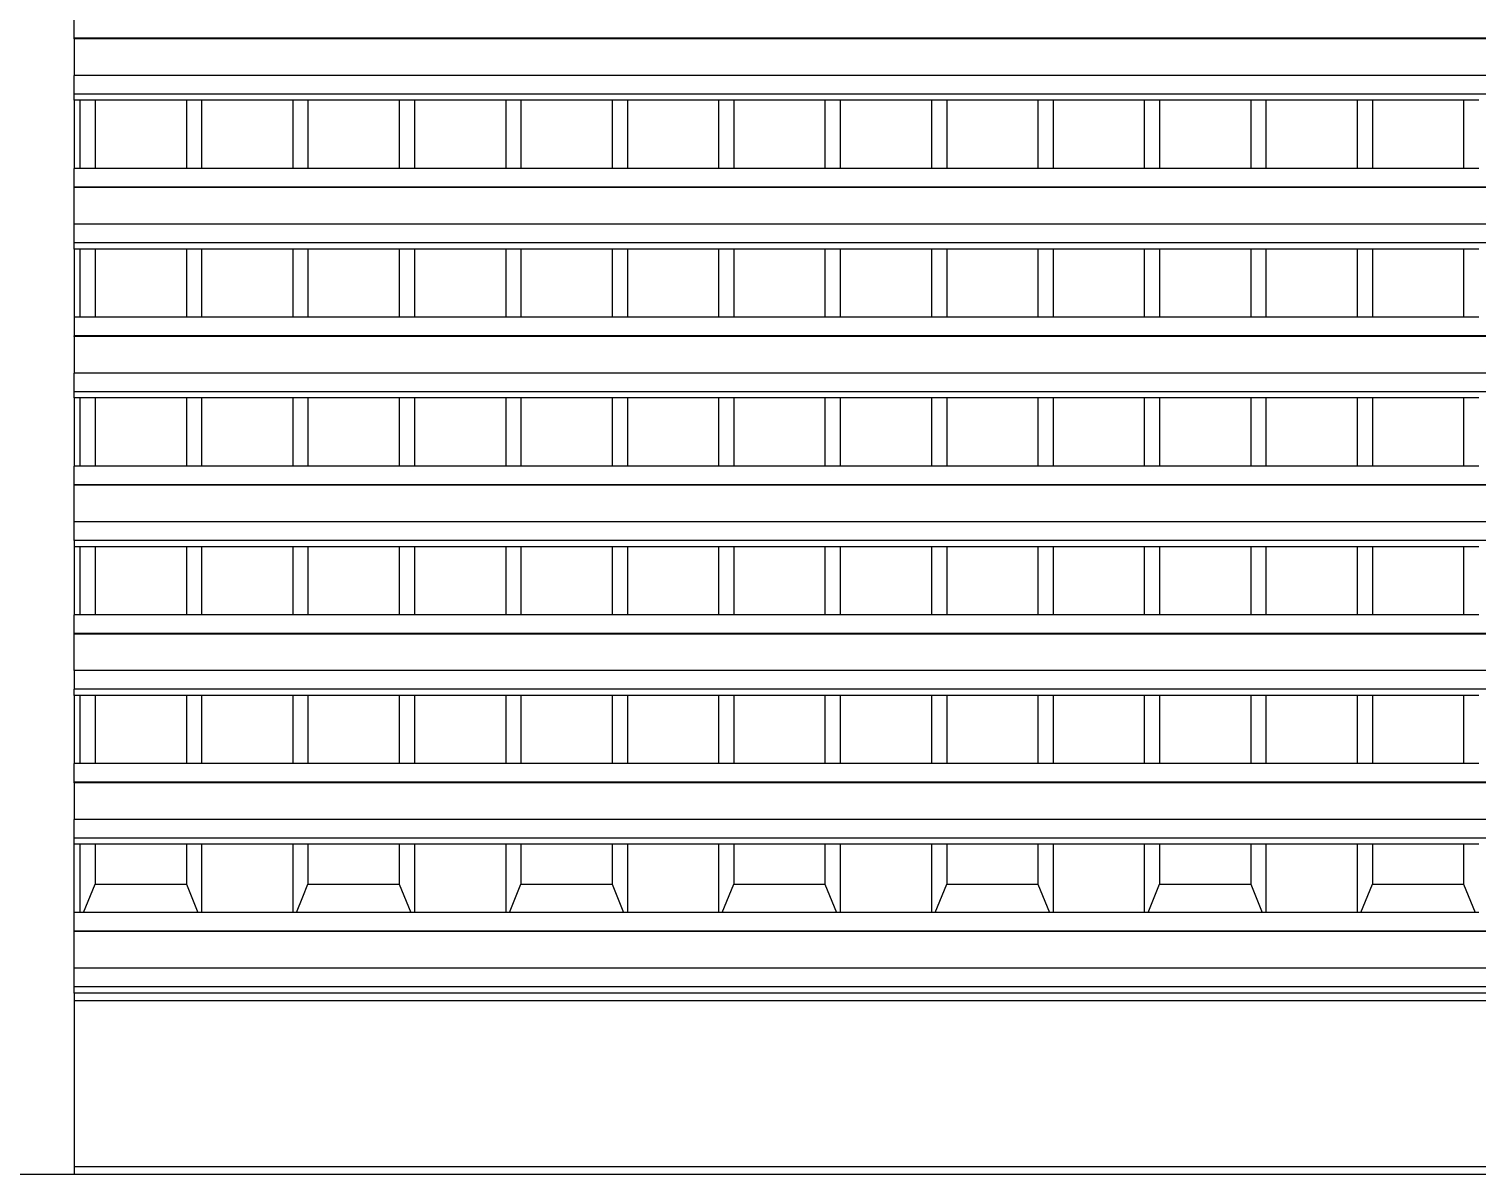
# Model space of a CAD drawing. Extents: x -92 to 92, y -11 to 21.
# Drawn here: x 50.281 to 52.202, y 7.078 to 8.596 of the extents above; entities that cross this region are included whole.
import ezdxf

# ---------------------------------------------------------------- set-up
doc = ezdxf.new("R2010")
doc.units = 0
doc.layers.get('0').update_dxf_attribs({"linetype": 'CONTINUOUS'})

msp = doc.modelspace()

# ---------------------------------------------------------------- linework, layer by layer
for p, q in [((50.3413, 8.5839), (50.3413, 8.6085)), ((53.9713, 8.5839), (50.3413, 8.5839)), ((50.3413, 8.583), (50.3413, 8.5839)), ((53.9713, 8.583), (50.3413, 8.583)), ((50.3413, 8.583), (50.3413, 8.5346)), ((53.9713, 8.5346), (50.3413, 8.5346)), ((50.3413, 8.5099), (50.3413, 8.5346)), ((53.9713, 8.5099), (50.3413, 8.5099)), ((50.3413, 8.5017), (50.3413, 8.5099)), ((50.3489, 8.5017), (50.3413, 8.5017)), ((50.3413, 8.5017), (50.3413, 8.4113)), ((50.3489, 8.5017), (50.3489, 8.4113)), ((50.369, 8.5017), (50.3489, 8.5017)), ((50.369, 8.5017), (50.369, 8.4113)), ((50.4901, 8.5017), (50.369, 8.5017)), ((50.4901, 8.5017), (50.4901, 8.4113)), ((50.5102, 8.5017), (50.4901, 8.5017)), ((50.5102, 8.5017), (50.5102, 8.4113)), ((50.6313, 8.5017), (50.5102, 8.5017)), ((50.6313, 8.5017), (50.6313, 8.4113)), ((50.6514, 8.5017), (50.6313, 8.5017)), ((50.6514, 8.5017), (50.6514, 8.4113)), ((50.7725, 8.5017), (50.6514, 8.5017)), ((50.7725, 8.5017), (50.7725, 8.4113)), ((50.7926, 8.5017), (50.7725, 8.5017)), ((50.7926, 8.5017), (50.7926, 8.4113)), ((50.9137, 8.5017), (50.7926, 8.5017)), ((50.9137, 8.5017), (50.9137, 8.4113)), ((50.9339, 8.5017), (50.9137, 8.5017)), ((50.9339, 8.5017), (50.9339, 8.4113)), ((51.0549, 8.5017), (50.9339, 8.5017)), ((51.0549, 8.5017), (51.0549, 8.4113)), ((51.0751, 8.5017), (51.0549, 8.5017)), ((51.0751, 8.5017), (51.0751, 8.4113)), ((51.1961, 8.5017), (51.0751, 8.5017)), ((51.1961, 8.5017), (51.1961, 8.4113)), ((51.2163, 8.5017), (51.1961, 8.5017)), ((51.2163, 8.5017), (51.2163, 8.4113)), ((51.3373, 8.5017), (51.2163, 8.5017)), ((51.3373, 8.5017), (51.3373, 8.4113)), ((51.3575, 8.5017), (51.3373, 8.5017)), ((51.3575, 8.5017), (51.3575, 8.4113)), ((51.4785, 8.5017), (51.3575, 8.5017)), ((51.4785, 8.5017), (51.4785, 8.4113)), ((51.4987, 8.5017), (51.4785, 8.5017)), ((51.4987, 8.5017), (51.4987, 8.4113)), ((51.6197, 8.5017), (51.4987, 8.5017)), ((51.6197, 8.5017), (51.6197, 8.4113)), ((51.6399, 8.5017), (51.6197, 8.5017)), ((51.6399, 8.5017), (51.6399, 8.4113)), ((51.7609, 8.5017), (51.6399, 8.5017)), ((51.7609, 8.5017), (51.7609, 8.4113)), ((51.7811, 8.5017), (51.7609, 8.5017)), ((51.7811, 8.5017), (51.7811, 8.4113)), ((51.9021, 8.5017), (51.7811, 8.5017)), ((51.9021, 8.5017), (51.9021, 8.4113)), ((51.9223, 8.5017), (51.9021, 8.5017)), ((51.9223, 8.5017), (51.9223, 8.4113)), ((52.0433, 8.5017), (51.9223, 8.5017)), ((52.0433, 8.5017), (52.0433, 8.4113)), ((52.0635, 8.5017), (52.0433, 8.5017)), ((52.0635, 8.5017), (52.0635, 8.4113)), ((52.1845, 8.5017), (52.0635, 8.5017)), ((52.1845, 8.5017), (52.1845, 8.4113)), ((52.2047, 8.5017), (52.1845, 8.5017)), ((50.3489, 8.4113), (50.3413, 8.4113)), ((50.3413, 8.3866), (50.3413, 8.4113)), ((50.369, 8.4113), (50.3489, 8.4113)), ((50.4901, 8.4113), (50.369, 8.4113)), ((50.5102, 8.4113), (50.4901, 8.4113)), ((50.6313, 8.4113), (50.5102, 8.4113)), ((50.6514, 8.4113), (50.6313, 8.4113)), ((50.7725, 8.4113), (50.6514, 8.4113)), ((50.7926, 8.4113), (50.7725, 8.4113)), ((50.9137, 8.4113), (50.7926, 8.4113)), ((50.9339, 8.4113), (50.9137, 8.4113)), ((51.0549, 8.4113), (50.9339, 8.4113)), ((51.0751, 8.4113), (51.0549, 8.4113)), ((51.1961, 8.4113), (51.0751, 8.4113)), ((51.2163, 8.4113), (51.1961, 8.4113)), ((51.3373, 8.4113), (51.2163, 8.4113)), ((51.3575, 8.4113), (51.3373, 8.4113)), ((51.4785, 8.4113), (51.3575, 8.4113)), ((51.4987, 8.4113), (51.4785, 8.4113)), ((51.6197, 8.4113), (51.4987, 8.4113)), ((51.6399, 8.4113), (51.6197, 8.4113)), ((51.7609, 8.4113), (51.6399, 8.4113)), ((51.7811, 8.4113), (51.7609, 8.4113)), ((51.9021, 8.4113), (51.7811, 8.4113)), ((51.9223, 8.4113), (51.9021, 8.4113)), ((52.0433, 8.4113), (51.9223, 8.4113)), ((52.0635, 8.4113), (52.0433, 8.4113)), ((52.1845, 8.4113), (52.0635, 8.4113)), ((52.2047, 8.4113), (52.1845, 8.4113)), ((53.9713, 8.3866), (50.3413, 8.3866)), ((50.3413, 8.3858), (50.3413, 8.3866)), ((53.9713, 8.3858), (50.3413, 8.3858)), ((50.3413, 8.3373), (50.3413, 8.3858)), ((53.9713, 8.3373), (50.3413, 8.3373)), ((50.3413, 8.3126), (50.3413, 8.3373)), ((53.9713, 8.3126), (50.3413, 8.3126)), ((50.3413, 8.3044), (50.3413, 8.3126)), ((50.3489, 8.3044), (50.3413, 8.3044)), ((50.3413, 8.3044), (50.3413, 8.214)), ((50.3489, 8.3044), (50.3489, 8.214)), ((50.369, 8.3044), (50.3489, 8.3044)), ((50.369, 8.3044), (50.369, 8.214)), ((50.4901, 8.3044), (50.369, 8.3044)), ((50.4901, 8.3044), (50.4901, 8.214)), ((50.5102, 8.3044), (50.4901, 8.3044)), ((50.5102, 8.3044), (50.5102, 8.214)), ((50.6313, 8.3044), (50.5102, 8.3044)), ((50.6313, 8.3044), (50.6313, 8.214)), ((50.6514, 8.3044), (50.6313, 8.3044)), ((50.6514, 8.3044), (50.6514, 8.214)), ((50.7725, 8.3044), (50.6514, 8.3044)), ((50.7725, 8.3044), (50.7725, 8.214)), ((50.7926, 8.3044), (50.7725, 8.3044)), ((50.7926, 8.3044), (50.7926, 8.214)), ((50.9137, 8.3044), (50.7926, 8.3044)), ((50.9137, 8.3044), (50.9137, 8.214)), ((50.9339, 8.3044), (50.9137, 8.3044)), ((50.9339, 8.3044), (50.9339, 8.214)), ((51.0549, 8.3044), (50.9339, 8.3044)), ((51.0549, 8.3044), (51.0549, 8.214)), ((51.0751, 8.3044), (51.0549, 8.3044)), ((51.0751, 8.3044), (51.0751, 8.214)), ((51.1961, 8.3044), (51.0751, 8.3044)), ((51.1961, 8.3044), (51.1961, 8.214)), ((51.2163, 8.3044), (51.1961, 8.3044)), ((51.2163, 8.3044), (51.2163, 8.214)), ((51.3373, 8.3044), (51.2163, 8.3044)), ((51.3373, 8.3044), (51.3373, 8.214)), ((51.3575, 8.3044), (51.3373, 8.3044)), ((51.3575, 8.3044), (51.3575, 8.214)), ((51.4785, 8.3044), (51.3575, 8.3044)), ((51.4785, 8.3044), (51.4785, 8.214)), ((51.4987, 8.3044), (51.4785, 8.3044)), ((51.4987, 8.3044), (51.4987, 8.214)), ((51.6197, 8.3044), (51.4987, 8.3044)), ((51.6197, 8.3044), (51.6197, 8.214)), ((51.6399, 8.3044), (51.6197, 8.3044)), ((51.6399, 8.3044), (51.6399, 8.214)), ((51.7609, 8.3044), (51.6399, 8.3044)), ((51.7609, 8.3044), (51.7609, 8.214)), ((51.7811, 8.3044), (51.7609, 8.3044)), ((51.7811, 8.3044), (51.7811, 8.214)), ((51.9021, 8.3044), (51.7811, 8.3044)), ((51.9021, 8.3044), (51.9021, 8.214)), ((51.9223, 8.3044), (51.9021, 8.3044)), ((51.9223, 8.3044), (51.9223, 8.214)), ((52.0433, 8.3044), (51.9223, 8.3044)), ((52.0433, 8.3044), (52.0433, 8.214)), ((52.0635, 8.3044), (52.0433, 8.3044)), ((52.0635, 8.3044), (52.0635, 8.214)), ((52.1845, 8.3044), (52.0635, 8.3044)), ((52.1845, 8.3044), (52.1845, 8.214)), ((52.2047, 8.3044), (52.1845, 8.3044)), ((50.3489, 8.214), (50.3413, 8.214)), ((50.3413, 8.214), (50.3413, 8.1893)), ((50.369, 8.214), (50.3489, 8.214)), ((50.4901, 8.214), (50.369, 8.214)), ((50.5102, 8.214), (50.4901, 8.214)), ((50.6313, 8.214), (50.5102, 8.214)), ((50.6514, 8.214), (50.6313, 8.214)), ((50.7725, 8.214), (50.6514, 8.214)), ((50.7926, 8.214), (50.7725, 8.214)), ((50.9137, 8.214), (50.7926, 8.214)), ((50.9339, 8.214), (50.9137, 8.214)), ((51.0549, 8.214), (50.9339, 8.214)), ((51.0751, 8.214), (51.0549, 8.214)), ((51.1961, 8.214), (51.0751, 8.214)), ((51.2163, 8.214), (51.1961, 8.214)), ((51.3373, 8.214), (51.2163, 8.214)), ((51.3575, 8.214), (51.3373, 8.214)), ((51.4785, 8.214), (51.3575, 8.214)), ((51.4987, 8.214), (51.4785, 8.214)), ((51.6197, 8.214), (51.4987, 8.214)), ((51.6399, 8.214), (51.6197, 8.214)), ((51.7609, 8.214), (51.6399, 8.214)), ((51.7811, 8.214), (51.7609, 8.214)), ((51.9021, 8.214), (51.7811, 8.214)), ((51.9223, 8.214), (51.9021, 8.214)), ((52.0433, 8.214), (51.9223, 8.214)), ((52.0635, 8.214), (52.0433, 8.214)), ((52.1845, 8.214), (52.0635, 8.214)), ((52.2047, 8.214), (52.1845, 8.214)), ((53.9713, 8.1893), (50.3413, 8.1893)), ((50.3413, 8.1885), (50.3413, 8.1893)), ((53.9713, 8.1885), (50.3413, 8.1885)), ((50.3413, 8.1885), (50.3413, 8.14)), ((53.9713, 8.14), (50.3413, 8.14)), ((50.3413, 8.1153), (50.3413, 8.14)), ((53.9713, 8.1153), (50.3413, 8.1153)), ((50.3413, 8.1071), (50.3413, 8.1153)), ((50.3489, 8.1071), (50.3413, 8.1071)), ((50.3413, 8.1071), (50.3413, 8.0167)), ((50.3489, 8.1071), (50.3489, 8.0167)), ((50.369, 8.1071), (50.3489, 8.1071)), ((50.369, 8.1071), (50.369, 8.0167)), ((50.4901, 8.1071), (50.369, 8.1071)), ((50.4901, 8.1071), (50.4901, 8.0167)), ((50.5102, 8.1071), (50.4901, 8.1071)), ((50.5102, 8.1071), (50.5102, 8.0167)), ((50.6313, 8.1071), (50.5102, 8.1071)), ((50.6313, 8.1071), (50.6313, 8.0167)), ((50.6514, 8.1071), (50.6313, 8.1071)), ((50.6514, 8.1071), (50.6514, 8.0167)), ((50.7725, 8.1071), (50.6514, 8.1071)), ((50.7725, 8.1071), (50.7725, 8.0167)), ((50.7926, 8.1071), (50.7725, 8.1071)), ((50.7926, 8.1071), (50.7926, 8.0167)), ((50.9137, 8.1071), (50.7926, 8.1071)), ((50.9137, 8.1071), (50.9137, 8.0167)), ((50.9339, 8.1071), (50.9137, 8.1071)), ((50.9339, 8.1071), (50.9339, 8.0167)), ((51.0549, 8.1071), (50.9339, 8.1071)), ((51.0549, 8.1071), (51.0549, 8.0167)), ((51.0751, 8.1071), (51.0549, 8.1071)), ((51.0751, 8.1071), (51.0751, 8.0167)), ((51.1961, 8.1071), (51.0751, 8.1071)), ((51.1961, 8.1071), (51.1961, 8.0167)), ((51.2163, 8.1071), (51.1961, 8.1071)), ((51.2163, 8.1071), (51.2163, 8.0167)), ((51.3373, 8.1071), (51.2163, 8.1071)), ((51.3373, 8.1071), (51.3373, 8.0167)), ((51.3575, 8.1071), (51.3373, 8.1071)), ((51.3575, 8.1071), (51.3575, 8.0167)), ((51.4785, 8.1071), (51.3575, 8.1071)), ((51.4785, 8.1071), (51.4785, 8.0167)), ((51.4987, 8.1071), (51.4785, 8.1071)), ((51.4987, 8.1071), (51.4987, 8.0167)), ((51.6197, 8.1071), (51.4987, 8.1071)), ((51.6197, 8.1071), (51.6197, 8.0167)), ((51.6399, 8.1071), (51.6197, 8.1071)), ((51.6399, 8.1071), (51.6399, 8.0167)), ((51.7609, 8.1071), (51.6399, 8.1071)), ((51.7609, 8.1071), (51.7609, 8.0167)), ((51.7811, 8.1071), (51.7609, 8.1071)), ((51.7811, 8.1071), (51.7811, 8.0167)), ((51.9021, 8.1071), (51.7811, 8.1071)), ((51.9021, 8.1071), (51.9021, 8.0167)), ((51.9223, 8.1071), (51.9021, 8.1071)), ((51.9223, 8.1071), (51.9223, 8.0167)), ((52.0433, 8.1071), (51.9223, 8.1071)), ((52.0433, 8.1071), (52.0433, 8.0167)), ((52.0635, 8.1071), (52.0433, 8.1071)), ((52.0635, 8.1071), (52.0635, 8.0167)), ((52.1845, 8.1071), (52.0635, 8.1071)), ((52.1845, 8.1071), (52.1845, 8.0167)), ((52.2047, 8.1071), (52.1845, 8.1071)), ((50.3413, 7.992), (50.3413, 8.0167)), ((50.3489, 8.0167), (50.3413, 8.0167)), ((50.369, 8.0167), (50.3489, 8.0167)), ((50.4901, 8.0167), (50.369, 8.0167)), ((50.5102, 8.0167), (50.4901, 8.0167)), ((50.6313, 8.0167), (50.5102, 8.0167)), ((50.6514, 8.0167), (50.6313, 8.0167)), ((50.7725, 8.0167), (50.6514, 8.0167)), ((50.7926, 8.0167), (50.7725, 8.0167)), ((50.9137, 8.0167), (50.7926, 8.0167)), ((50.9339, 8.0167), (50.9137, 8.0167)), ((51.0549, 8.0167), (50.9339, 8.0167)), ((51.0751, 8.0167), (51.0549, 8.0167)), ((51.1961, 8.0167), (51.0751, 8.0167)), ((51.2163, 8.0167), (51.1961, 8.0167)), ((51.3373, 8.0167), (51.2163, 8.0167)), ((51.3575, 8.0167), (51.3373, 8.0167)), ((51.4785, 8.0167), (51.3575, 8.0167)), ((51.4987, 8.0167), (51.4785, 8.0167)), ((51.6197, 8.0167), (51.4987, 8.0167)), ((51.6399, 8.0167), (51.6197, 8.0167)), ((51.7609, 8.0167), (51.6399, 8.0167)), ((51.7811, 8.0167), (51.7609, 8.0167)), ((51.9021, 8.0167), (51.7811, 8.0167)), ((51.9223, 8.0167), (51.9021, 8.0167)), ((52.0433, 8.0167), (51.9223, 8.0167)), ((52.0635, 8.0167), (52.0433, 8.0167)), ((52.1845, 8.0167), (52.0635, 8.0167)), ((52.2047, 8.0167), (52.1845, 8.0167)), ((53.9713, 7.992), (50.3413, 7.992)), ((50.3413, 7.9912), (50.3413, 7.992)), ((53.9713, 7.9912), (50.3413, 7.9912)), ((50.3413, 7.9427), (50.3413, 7.9912)), ((53.9713, 7.9427), (50.3413, 7.9427)), ((50.3413, 7.9181), (50.3413, 7.9427)), ((53.9713, 7.9181), (50.3413, 7.9181)), ((50.3413, 7.9181), (50.3413, 7.9098)), ((50.3489, 7.9098), (50.3413, 7.9098)), ((50.3413, 7.9098), (50.3413, 7.8194)), ((50.3489, 7.9098), (50.3489, 7.8194)), ((50.369, 7.9098), (50.3489, 7.9098)), ((50.369, 7.9098), (50.369, 7.8194)), ((50.4901, 7.9098), (50.369, 7.9098)), ((50.4901, 7.9098), (50.4901, 7.8194)), ((50.5102, 7.9098), (50.4901, 7.9098)), ((50.5102, 7.9098), (50.5102, 7.8194)), ((50.6313, 7.9098), (50.5102, 7.9098)), ((50.6313, 7.9098), (50.6313, 7.8194)), ((50.6514, 7.9098), (50.6313, 7.9098)), ((50.6514, 7.9098), (50.6514, 7.8194)), ((50.7725, 7.9098), (50.6514, 7.9098)), ((50.7725, 7.9098), (50.7725, 7.8194)), ((50.7926, 7.9098), (50.7725, 7.9098)), ((50.7926, 7.9098), (50.7926, 7.8194)), ((50.9137, 7.9098), (50.7926, 7.9098)), ((50.9137, 7.9098), (50.9137, 7.8194)), ((50.9339, 7.9098), (50.9137, 7.9098)), ((50.9339, 7.9098), (50.9339, 7.8194)), ((51.0549, 7.9098), (50.9339, 7.9098)), ((51.0549, 7.9098), (51.0549, 7.8194)), ((51.0751, 7.9098), (51.0549, 7.9098)), ((51.0751, 7.9098), (51.0751, 7.8194)), ((51.1961, 7.9098), (51.0751, 7.9098)), ((51.1961, 7.9098), (51.1961, 7.8194)), ((51.2163, 7.9098), (51.1961, 7.9098)), ((51.2163, 7.9098), (51.2163, 7.8194)), ((51.3373, 7.9098), (51.2163, 7.9098)), ((51.3373, 7.9098), (51.3373, 7.8194)), ((51.3575, 7.9098), (51.3373, 7.9098)), ((51.3575, 7.9098), (51.3575, 7.8194)), ((51.4785, 7.9098), (51.3575, 7.9098)), ((51.4785, 7.9098), (51.4785, 7.8194)), ((51.4987, 7.9098), (51.4785, 7.9098)), ((51.4987, 7.9098), (51.4987, 7.8194)), ((51.6197, 7.9098), (51.4987, 7.9098)), ((51.6197, 7.9098), (51.6197, 7.8194)), ((51.6399, 7.9098), (51.6197, 7.9098)), ((51.6399, 7.9098), (51.6399, 7.8194)), ((51.7609, 7.9098), (51.6399, 7.9098)), ((51.7609, 7.9098), (51.7609, 7.8194)), ((51.7811, 7.9098), (51.7609, 7.9098)), ((51.7811, 7.9098), (51.7811, 7.8194)), ((51.9021, 7.9098), (51.7811, 7.9098)), ((51.9021, 7.9098), (51.9021, 7.8194)), ((51.9223, 7.9098), (51.9021, 7.9098)), ((51.9223, 7.9098), (51.9223, 7.8194)), ((52.0433, 7.9098), (51.9223, 7.9098)), ((52.0433, 7.9098), (52.0433, 7.8194)), ((52.0635, 7.9098), (52.0433, 7.9098)), ((52.0635, 7.9098), (52.0635, 7.8194)), ((52.1845, 7.9098), (52.0635, 7.9098)), ((52.1845, 7.9098), (52.1845, 7.8194)), ((52.2047, 7.9098), (52.1845, 7.9098)), ((50.3413, 7.7948), (50.3413, 7.8194)), ((50.3489, 7.8194), (50.3413, 7.8194)), ((50.369, 7.8194), (50.3489, 7.8194)), ((50.4901, 7.8194), (50.369, 7.8194)), ((50.5102, 7.8194), (50.4901, 7.8194)), ((50.6313, 7.8194), (50.5102, 7.8194)), ((50.6514, 7.8194), (50.6313, 7.8194)), ((50.7725, 7.8194), (50.6514, 7.8194)), ((50.7926, 7.8194), (50.7725, 7.8194)), ((50.9137, 7.8194), (50.7926, 7.8194)), ((50.9339, 7.8194), (50.9137, 7.8194)), ((51.0549, 7.8194), (50.9339, 7.8194)), ((51.0751, 7.8194), (51.0549, 7.8194)), ((51.1961, 7.8194), (51.0751, 7.8194)), ((51.2163, 7.8194), (51.1961, 7.8194)), ((51.3373, 7.8194), (51.2163, 7.8194)), ((51.3575, 7.8194), (51.3373, 7.8194)), ((51.4785, 7.8194), (51.3575, 7.8194)), ((51.4987, 7.8194), (51.4785, 7.8194)), ((51.6197, 7.8194), (51.4987, 7.8194)), ((51.6399, 7.8194), (51.6197, 7.8194)), ((51.7609, 7.8194), (51.6399, 7.8194)), ((51.7811, 7.8194), (51.7609, 7.8194)), ((51.9021, 7.8194), (51.7811, 7.8194)), ((51.9223, 7.8194), (51.9021, 7.8194)), ((52.0433, 7.8194), (51.9223, 7.8194)), ((52.0635, 7.8194), (52.0433, 7.8194)), ((52.1845, 7.8194), (52.0635, 7.8194)), ((52.2047, 7.8194), (52.1845, 7.8194)), ((53.9713, 7.7948), (50.3413, 7.7948)), ((50.3413, 7.7939), (50.3413, 7.7948)), ((53.9713, 7.7939), (50.3413, 7.7939)), ((50.3413, 7.7454), (50.3413, 7.7939)), ((53.9713, 7.7454), (50.3413, 7.7454)), ((50.3413, 7.7454), (50.3413, 7.7208)), ((53.9713, 7.7208), (50.3413, 7.7208)), ((50.3413, 7.7126), (50.3413, 7.7208)), ((50.3489, 7.7126), (50.3413, 7.7126)), ((50.3413, 7.7126), (50.3413, 7.6221)), ((50.3489, 7.7126), (50.3489, 7.6221)), ((50.369, 7.7126), (50.3489, 7.7126)), ((50.369, 7.7126), (50.369, 7.6221)), ((50.4901, 7.7126), (50.369, 7.7126)), ((50.4901, 7.7126), (50.4901, 7.6221)), ((50.5102, 7.7126), (50.4901, 7.7126)), ((50.5102, 7.7126), (50.5102, 7.6221)), ((50.6313, 7.7126), (50.5102, 7.7126)), ((50.6313, 7.7126), (50.6313, 7.6221)), ((50.6514, 7.7126), (50.6313, 7.7126)), ((50.6514, 7.7126), (50.6514, 7.6221)), ((50.7725, 7.7126), (50.6514, 7.7126)), ((50.7725, 7.7126), (50.7725, 7.6221)), ((50.7926, 7.7126), (50.7725, 7.7126)), ((50.7926, 7.7126), (50.7926, 7.6221)), ((50.9137, 7.7126), (50.7926, 7.7126)), ((50.9137, 7.7126), (50.9137, 7.6221)), ((50.9339, 7.7126), (50.9137, 7.7126)), ((50.9339, 7.7126), (50.9339, 7.6221)), ((51.0549, 7.7126), (50.9339, 7.7126)), ((51.0549, 7.7126), (51.0549, 7.6221)), ((51.0751, 7.7126), (51.0549, 7.7126)), ((51.0751, 7.7126), (51.0751, 7.6221)), ((51.1961, 7.7126), (51.0751, 7.7126)), ((51.1961, 7.7126), (51.1961, 7.6221)), ((51.2163, 7.7126), (51.1961, 7.7126)), ((51.2163, 7.7126), (51.2163, 7.6221)), ((51.3373, 7.7126), (51.2163, 7.7126)), ((51.3373, 7.7126), (51.3373, 7.6221)), ((51.3575, 7.7126), (51.3373, 7.7126)), ((51.3575, 7.7126), (51.3575, 7.6221)), ((51.4785, 7.7126), (51.3575, 7.7126)), ((51.4785, 7.7126), (51.4785, 7.6221)), ((51.4987, 7.7126), (51.4785, 7.7126)), ((51.4987, 7.7126), (51.4987, 7.6221)), ((51.6197, 7.7126), (51.4987, 7.7126)), ((51.6197, 7.7126), (51.6197, 7.6221)), ((51.6399, 7.7126), (51.6197, 7.7126)), ((51.6399, 7.7126), (51.6399, 7.6221)), ((51.7609, 7.7126), (51.6399, 7.7126)), ((51.7609, 7.7126), (51.7609, 7.6221)), ((51.7811, 7.7126), (51.7609, 7.7126)), ((51.7811, 7.7126), (51.7811, 7.6221)), ((51.9021, 7.7126), (51.7811, 7.7126)), ((51.9021, 7.7126), (51.9021, 7.6221)), ((51.9223, 7.7126), (51.9021, 7.7126)), ((51.9223, 7.7126), (51.9223, 7.6221)), ((52.0433, 7.7126), (51.9223, 7.7126)), ((52.0433, 7.7126), (52.0433, 7.6221)), ((52.0635, 7.7126), (52.0433, 7.7126)), ((52.0635, 7.7126), (52.0635, 7.6221)), ((52.1845, 7.7126), (52.0635, 7.7126)), ((52.1845, 7.7126), (52.1845, 7.6221)), ((52.2047, 7.7126), (52.1845, 7.7126)), ((50.3413, 7.5975), (50.3413, 7.6221)), ((50.3489, 7.6221), (50.3413, 7.6221)), ((50.369, 7.6221), (50.3489, 7.6221)), ((50.4901, 7.6221), (50.369, 7.6221)), ((50.5102, 7.6221), (50.4901, 7.6221)), ((50.6313, 7.6221), (50.5102, 7.6221)), ((50.6514, 7.6221), (50.6313, 7.6221)), ((50.7725, 7.6221), (50.6514, 7.6221)), ((50.7926, 7.6221), (50.7725, 7.6221)), ((50.9137, 7.6221), (50.7926, 7.6221)), ((50.9339, 7.6221), (50.9137, 7.6221)), ((51.0549, 7.6221), (50.9339, 7.6221)), ((51.0751, 7.6221), (51.0549, 7.6221)), ((51.1961, 7.6221), (51.0751, 7.6221)), ((51.2163, 7.6221), (51.1961, 7.6221)), ((51.3373, 7.6221), (51.2163, 7.6221)), ((51.3575, 7.6221), (51.3373, 7.6221)), ((51.4785, 7.6221), (51.3575, 7.6221)), ((51.4987, 7.6221), (51.4785, 7.6221)), ((51.6197, 7.6221), (51.4987, 7.6221)), ((51.6399, 7.6221), (51.6197, 7.6221)), ((51.7609, 7.6221), (51.6399, 7.6221)), ((51.7811, 7.6221), (51.7609, 7.6221)), ((51.9021, 7.6221), (51.7811, 7.6221)), ((51.9223, 7.6221), (51.9021, 7.6221)), ((52.0433, 7.6221), (51.9223, 7.6221)), ((52.0635, 7.6221), (52.0433, 7.6221)), ((52.1845, 7.6221), (52.0635, 7.6221)), ((52.2047, 7.6221), (52.1845, 7.6221)), ((53.9713, 7.5975), (50.3413, 7.5975)), ((50.3413, 7.5967), (50.3413, 7.5975)), ((53.9713, 7.5967), (50.3413, 7.5967)), ((50.3413, 7.5967), (50.3413, 7.5482)), ((53.9713, 7.5482), (50.3413, 7.5482)), ((50.3413, 7.5235), (50.3413, 7.5482)), ((53.9713, 7.5235), (50.3413, 7.5235)), ((50.3413, 7.5153), (50.3413, 7.5235)), ((50.3413, 7.4249), (50.3413, 7.5153)), ((50.3489, 7.5153), (50.3413, 7.5153)), ((50.3489, 7.5153), (50.3489, 7.4249)), ((50.369, 7.5153), (50.3489, 7.5153)), ((50.369, 7.5153), (50.369, 7.4621)), ((50.4901, 7.5153), (50.369, 7.5153)), ((50.4901, 7.5153), (50.4901, 7.4621)), ((50.5102, 7.5153), (50.4901, 7.5153)), ((50.5102, 7.5153), (50.5102, 7.4249)), ((50.6313, 7.5153), (50.5102, 7.5153)), ((50.6313, 7.5153), (50.6313, 7.4249)), ((50.6514, 7.5153), (50.6313, 7.5153)), ((50.6514, 7.5153), (50.6514, 7.4621)), ((50.7725, 7.5153), (50.6514, 7.5153)), ((50.7725, 7.5153), (50.7725, 7.4621)), ((50.7926, 7.5153), (50.7725, 7.5153)), ((50.7926, 7.5153), (50.7926, 7.4249)), ((50.9137, 7.5153), (50.7926, 7.5153)), ((50.9137, 7.5153), (50.9137, 7.4249)), ((50.9339, 7.5153), (50.9137, 7.5153)), ((50.9339, 7.5153), (50.9339, 7.4621)), ((51.0549, 7.5153), (50.9339, 7.5153)), ((51.0549, 7.5153), (51.0549, 7.4621)), ((51.0751, 7.5153), (51.0549, 7.5153)), ((51.0751, 7.5153), (51.0751, 7.4249)), ((51.1961, 7.5153), (51.0751, 7.5153)), ((51.1961, 7.5153), (51.1961, 7.4249)), ((51.2163, 7.5153), (51.1961, 7.5153)), ((51.2163, 7.5153), (51.2163, 7.4621)), ((51.3373, 7.5153), (51.2163, 7.5153)), ((51.3373, 7.5153), (51.3373, 7.4621)), ((51.3575, 7.5153), (51.3373, 7.5153)), ((51.3575, 7.5153), (51.3575, 7.4249)), ((51.4785, 7.5153), (51.3575, 7.5153)), ((51.4785, 7.5153), (51.4785, 7.4249)), ((51.4987, 7.5153), (51.4785, 7.5153)), ((51.4987, 7.5153), (51.4987, 7.4621)), ((51.6197, 7.5153), (51.4987, 7.5153)), ((51.6197, 7.5153), (51.6197, 7.4621)), ((51.6399, 7.5153), (51.6197, 7.5153)), ((51.6399, 7.5153), (51.6399, 7.4249)), ((51.7609, 7.5153), (51.6399, 7.5153)), ((51.7609, 7.5153), (51.7609, 7.4249)), ((51.7811, 7.5153), (51.7609, 7.5153)), ((51.7811, 7.5153), (51.7811, 7.4621)), ((51.9021, 7.5153), (51.7811, 7.5153)), ((51.9021, 7.5153), (51.9021, 7.4621)), ((51.9223, 7.5153), (51.9021, 7.5153)), ((51.9223, 7.5153), (51.9223, 7.4249)), ((52.0433, 7.5153), (51.9223, 7.5153)), ((52.0433, 7.5153), (52.0433, 7.4249)), ((52.0635, 7.5153), (52.0433, 7.5153)), ((52.0635, 7.5153), (52.0635, 7.4621)), ((52.1845, 7.5153), (52.0635, 7.5153)), ((52.1845, 7.5153), (52.1845, 7.4621)), ((52.2047, 7.5153), (52.1845, 7.5153)), ((50.3538, 7.4249), (50.369, 7.4621)), ((50.369, 7.4621), (50.4901, 7.4621)), ((50.4901, 7.4621), (50.5053, 7.4249)), ((50.6447, 7.4457), (50.6514, 7.4621)), ((50.6514, 7.4621), (50.7725, 7.4621)), ((50.7725, 7.4621), (50.7877, 7.4249)), ((50.9186, 7.4249), (50.9339, 7.4621)), ((50.9339, 7.4621), (51.0549, 7.4621)), ((51.0549, 7.4621), (51.0701, 7.4249)), ((51.201, 7.4249), (51.2163, 7.4621)), ((51.2163, 7.4621), (51.3373, 7.4621)), ((51.3373, 7.4621), (51.3525, 7.4249)), ((51.4834, 7.4249), (51.4987, 7.4621)), ((51.4987, 7.4621), (51.6197, 7.4621)), ((51.6197, 7.4621), (51.635, 7.4249)), ((51.7658, 7.4249), (51.7811, 7.4621)), ((51.7811, 7.4621), (51.7886, 7.4621)), ((51.7886, 7.4621), (51.9021, 7.4621)), ((51.9021, 7.4621), (51.9174, 7.4249)), ((52.0483, 7.4249), (52.0635, 7.4621)), ((52.0635, 7.4621), (52.1845, 7.4621)), ((52.1845, 7.4621), (52.1998, 7.4249)), ((50.6362, 7.4249), (50.6447, 7.4457)), ((50.3413, 7.4002), (50.3413, 7.4249)), ((50.3489, 7.4249), (50.3413, 7.4249)), ((50.3538, 7.4249), (50.3489, 7.4249)), ((50.5053, 7.4249), (50.3538, 7.4249)), ((50.5102, 7.4249), (50.5053, 7.4249)), ((50.6313, 7.4249), (50.5102, 7.4249)), ((50.6362, 7.4249), (50.6313, 7.4249)), ((50.6517, 7.4249), (50.6362, 7.4249)), ((50.7877, 7.4249), (50.6517, 7.4249)), ((50.7926, 7.4249), (50.7877, 7.4249)), ((50.9137, 7.4249), (50.7926, 7.4249)), ((50.9186, 7.4249), (50.9137, 7.4249)), ((51.0701, 7.4249), (50.9186, 7.4249)), ((51.0751, 7.4249), (51.0701, 7.4249)), ((51.1961, 7.4249), (51.0751, 7.4249)), ((51.201, 7.4249), (51.1961, 7.4249)), ((51.3525, 7.4249), (51.201, 7.4249)), ((51.3575, 7.4249), (51.3525, 7.4249)), ((51.4785, 7.4249), (51.3575, 7.4249)), ((51.4834, 7.4249), (51.4785, 7.4249)), ((51.635, 7.4249), (51.4834, 7.4249)), ((51.6399, 7.4249), (51.635, 7.4249)), ((51.7609, 7.4249), (51.6399, 7.4249)), ((51.7658, 7.4249), (51.7609, 7.4249)), ((51.7886, 7.4249), (51.7658, 7.4249)), ((51.9174, 7.4249), (51.7886, 7.4249)), ((51.9223, 7.4249), (51.9174, 7.4249)), ((52.0433, 7.4249), (51.9223, 7.4249)), ((52.0483, 7.4249), (52.0433, 7.4249)), ((52.1998, 7.4249), (52.0483, 7.4249)), ((52.2047, 7.4249), (52.1998, 7.4249)), ((53.9713, 7.4002), (50.3413, 7.4002)), ((50.3413, 7.3994), (50.3413, 7.4002)), ((53.9713, 7.3994), (50.3413, 7.3994)), ((50.3413, 7.3509), (50.3413, 7.3994)), ((53.9713, 7.3509), (50.3413, 7.3509)), ((50.3413, 7.3262), (50.3413, 7.3509)), ((53.9713, 7.3262), (50.3413, 7.3262)), ((50.3413, 7.318), (50.3413, 7.3262)), ((53.9713, 7.318), (50.3413, 7.318)), ((50.3413, 7.318), (50.3413, 7.3082)), ((50.3413, 7.3082), (53.9713, 7.3082)), ((50.3413, 7.3082), (50.3413, 7.0878)), ((50.2213, 7.078), (50.3413, 7.078)), ((50.3413, 7.0878), (53.9713, 7.0878)), ((50.3413, 7.0878), (50.3413, 7.078)), ((50.3413, 7.078), (53.9713, 7.078))]:
    msp.add_line(p, q)

doc.saveas('drawing.dxf')
